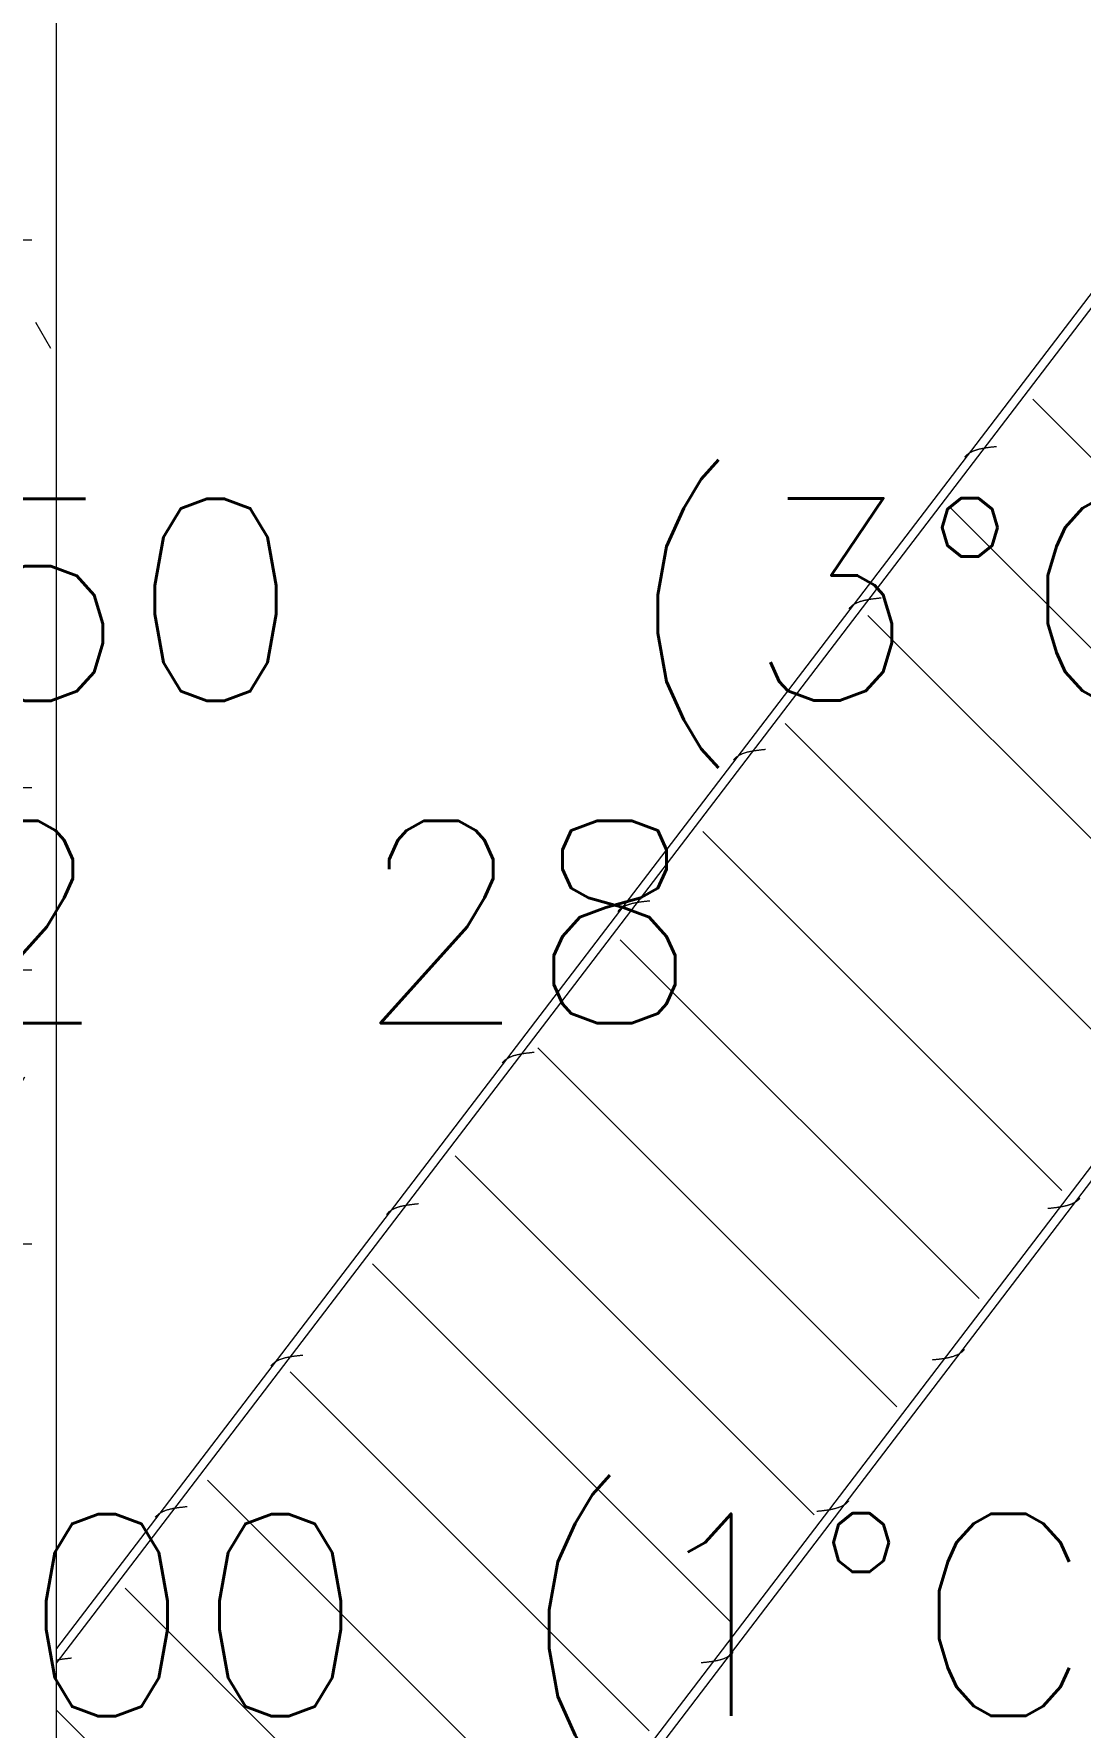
# Model space of a CAD drawing. Extents: x -10459 to 16942, y -13088 to 14608.
# Drawn here: x 4974.5 to 5032.7, y 3009.7 to 3104 of the extents above; entities that cross this region are included whole.
import ezdxf
from ezdxf.enums import TextEntityAlignment as Align

# ---------------------------------------------------------------- set-up
doc = ezdxf.new("R2010")
doc.units = 0
doc.header["$LTSCALE"] = 30
doc.header["$MEASUREMENT"] = 0
doc.linetypes.add("EJE1-1'$0$RLE-PROYECCION", pattern=[0.71438, 0.47625, -0.23813])
doc.layers.get('0').update_dxf_attribs({"linetype": 'CONTINUOUS'})
doc.layers.add("EJE1-1'$0$RLA-ACHURADO", color=30, linetype="EJE1-1'$0$RLE-PROYECCION", lineweight=15, transparency=0.7)
doc.layers.add("EJE1-1'$0$RLA-CONTORNO", color=30, linetype='CONTINUOUS', lineweight=15)
doc.layers.add("EJE1-1'$0$RLA-FE", color=7, linetype='CONTINUOUS')
doc.styles.add("EJE1-1'$0$RomanS", font='romans.shx', dxfattribs={"height": 11.25})

# ---------------------------------------------------------------- blocks, each defined once
blk = doc.blocks.new("EJE1-1'$0$FP_7-EJE 1-1_")
at = {"layer": "EJE1-1'$0$RLA-CONTORNO"}
for p, q in [((2342.85, 1103), (2140.484, 837.91)), ((2192.042, 904.697), (2192.009, 904.691)), ((2192.075, 904.703), (2192.042, 904.697)), ((2192.108, 904.709), (2192.075, 904.703)), ((2192.141, 904.715), (2192.108, 904.709)), ((2192.174, 904.72), (2192.141, 904.715)), ((2192.208, 904.725), (2192.174, 904.72)), ((2192.242, 904.73), (2192.208, 904.725)), ((2192.276, 904.735), (2192.242, 904.73)), ((2192.31, 904.74), (2192.276, 904.735)), ((2192.344, 904.744), (2192.31, 904.74)), ((2192.379, 904.749), (2192.344, 904.744)), ((2192.414, 904.753), (2192.379, 904.749)), ((2192.449, 904.757), (2192.414, 904.753)), ((2192.484, 904.762), (2192.449, 904.757)), ((2192.519, 904.766), (2192.484, 904.762)), ((2192.554, 904.77), (2192.519, 904.766)), ((2192.589, 904.774), (2192.554, 904.77)), ((2192.624, 904.777), (2192.589, 904.774)), ((2192.66, 904.781), (2192.624, 904.777)), ((2192.695, 904.785), (2192.66, 904.781)), ((2192.731, 904.789), (2192.695, 904.785)), ((2192.766, 904.793), (2192.731, 904.789)), ((2192.802, 904.796), (2192.766, 904.793)), ((2191.039, 904.229), (2191.023, 904.21)), ((2191.055, 904.247), (2191.039, 904.229)), ((2191.072, 904.265), (2191.055, 904.247)), ((2191.089, 904.283), (2191.072, 904.265)), ((2191.106, 904.301), (2191.089, 904.283)), ((2191.125, 904.318), (2191.106, 904.301)), ((2191.143, 904.334), (2191.125, 904.318)), ((2191.162, 904.35), (2191.143, 904.334)), ((2191.182, 904.366), (2191.162, 904.35)), ((2191.202, 904.382), (2191.182, 904.366)), ((2191.223, 904.397), (2191.202, 904.382)), ((2191.244, 904.412), (2191.223, 904.397)), ((2191.266, 904.426), (2191.244, 904.412)), ((2191.288, 904.44), (2191.266, 904.426)), ((2191.31, 904.454), (2191.288, 904.44)), ((2191.333, 904.467), (2191.31, 904.454)), ((2191.357, 904.48), (2191.333, 904.467)), ((2191.381, 904.492), (2191.357, 904.48)), ((2191.405, 904.505), (2191.381, 904.492)), ((2191.43, 904.517), (2191.405, 904.505)), ((2191.455, 904.528), (2191.43, 904.517)), ((2191.481, 904.539), (2191.455, 904.528)), ((2191.507, 904.55), (2191.481, 904.539)), ((2191.534, 904.561), (2191.507, 904.55)), ((2191.561, 904.571), (2191.534, 904.561)), ((2191.588, 904.581), (2191.561, 904.571)), ((2191.616, 904.591), (2191.588, 904.581)), ((2191.644, 904.6), (2191.616, 904.591)), ((2191.672, 904.609), (2191.644, 904.6)), ((2191.701, 904.618), (2191.672, 904.609)), ((2191.731, 904.626), (2191.701, 904.618)), ((2191.76, 904.635), (2191.731, 904.626)), ((2191.79, 904.643), (2191.76, 904.635)), ((2191.821, 904.65), (2191.79, 904.643)), ((2191.851, 904.658), (2191.821, 904.65)), ((2191.882, 904.665), (2191.851, 904.658)), ((2191.914, 904.672), (2191.882, 904.665)), ((2191.945, 904.679), (2191.914, 904.672)), ((2191.977, 904.685), (2191.945, 904.679)), ((2192.009, 904.691), (2191.977, 904.685)), ((2185.356, 896.214), (2185.326, 896.206)), ((2185.387, 896.222), (2185.356, 896.214)), ((2185.417, 896.229), (2185.387, 896.222)), ((2185.448, 896.236), (2185.417, 896.229)), ((2185.48, 896.243), (2185.448, 896.236)), ((2185.511, 896.25), (2185.48, 896.243)), ((2185.543, 896.257), (2185.511, 896.25)), ((2185.575, 896.263), (2185.543, 896.257)), ((2185.608, 896.269), (2185.575, 896.263)), ((2185.64, 896.275), (2185.608, 896.269)), ((2185.673, 896.281), (2185.64, 896.275)), ((2185.707, 896.286), (2185.673, 896.281)), ((2185.74, 896.291), (2185.707, 896.286)), ((2185.774, 896.297), (2185.74, 896.291)), ((2185.808, 896.302), (2185.774, 896.297)), ((2185.842, 896.306), (2185.808, 896.302)), ((2185.876, 896.311), (2185.842, 896.306)), ((2185.91, 896.316), (2185.876, 896.311)), ((2185.945, 896.32), (2185.91, 896.316)), ((2185.98, 896.325), (2185.945, 896.32)), ((2186.014, 896.329), (2185.98, 896.325)), ((2186.049, 896.333), (2186.014, 896.329)), ((2186.084, 896.337), (2186.049, 896.333)), ((2186.12, 896.341), (2186.084, 896.337)), ((2186.155, 896.345), (2186.12, 896.341)), ((2186.19, 896.349), (2186.155, 896.345)), ((2186.226, 896.353), (2186.19, 896.349)), ((2186.261, 896.357), (2186.226, 896.353)), ((2186.297, 896.36), (2186.261, 896.357)), ((2186.332, 896.364), (2186.297, 896.36)), ((2186.368, 896.368), (2186.332, 896.364)), ((2184.605, 895.8), (2184.589, 895.781)), ((2184.621, 895.819), (2184.605, 895.8)), ((2184.637, 895.837), (2184.621, 895.819)), ((2184.655, 895.855), (2184.637, 895.837)), ((2184.672, 895.872), (2184.655, 895.855)), ((2184.69, 895.889), (2184.672, 895.872)), ((2184.709, 895.906), (2184.69, 895.889)), ((2184.728, 895.922), (2184.709, 895.906)), ((2184.748, 895.938), (2184.728, 895.922)), ((2184.768, 895.953), (2184.748, 895.938)), ((2184.789, 895.968), (2184.768, 895.953)), ((2184.81, 895.983), (2184.789, 895.968)), ((2184.831, 895.997), (2184.81, 895.983)), ((2184.853, 896.011), (2184.831, 895.997)), ((2184.876, 896.025), (2184.853, 896.011)), ((2184.899, 896.038), (2184.876, 896.025)), ((2184.923, 896.051), (2184.899, 896.038)), ((2184.946, 896.064), (2184.923, 896.051)), ((2184.971, 896.076), (2184.946, 896.064)), ((2184.996, 896.088), (2184.971, 896.076)), ((2185.021, 896.1), (2184.996, 896.088)), ((2185.047, 896.111), (2185.021, 896.1)), ((2185.073, 896.122), (2185.047, 896.111)), ((2185.099, 896.132), (2185.073, 896.122)), ((2185.126, 896.143), (2185.099, 896.132)), ((2185.154, 896.153), (2185.126, 896.143)), ((2185.182, 896.162), (2185.154, 896.153)), ((2185.21, 896.172), (2185.182, 896.162)), ((2185.238, 896.181), (2185.21, 896.172)), ((2185.267, 896.189), (2185.238, 896.181)), ((2185.297, 896.198), (2185.267, 896.189)), ((2185.326, 896.206), (2185.297, 896.198)), ((2178.747, 887.734), (2178.72, 887.724)), ((2178.776, 887.743), (2178.747, 887.734)), ((2178.804, 887.752), (2178.776, 887.743)), ((2178.833, 887.761), (2178.804, 887.752)), ((2178.862, 887.769), (2178.833, 887.761)), ((2178.892, 887.778), (2178.862, 887.769)), ((2178.922, 887.786), (2178.892, 887.778)), ((2178.952, 887.793), (2178.922, 887.786)), ((2178.983, 887.801), (2178.952, 887.793)), ((2179.014, 887.808), (2178.983, 887.801)), ((2179.045, 887.815), (2179.014, 887.808)), ((2179.077, 887.822), (2179.045, 887.815)), ((2179.109, 887.828), (2179.077, 887.822)), ((2179.141, 887.834), (2179.109, 887.828)), ((2179.173, 887.84), (2179.141, 887.834)), ((2179.206, 887.846), (2179.173, 887.84)), ((2179.239, 887.852), (2179.206, 887.846)), ((2179.272, 887.858), (2179.239, 887.852)), ((2179.306, 887.863), (2179.272, 887.858)), ((2179.339, 887.868), (2179.306, 887.863)), ((2179.373, 887.873), (2179.339, 887.868)), ((2179.407, 887.878), (2179.373, 887.873)), ((2179.442, 887.883), (2179.407, 887.878)), ((2179.476, 887.887), (2179.442, 887.883)), ((2179.511, 887.892), (2179.476, 887.887)), ((2179.545, 887.896), (2179.511, 887.892)), ((2179.58, 887.9), (2179.545, 887.896)), ((2179.615, 887.905), (2179.58, 887.9)), ((2179.65, 887.909), (2179.615, 887.905)), ((2179.685, 887.913), (2179.65, 887.909)), ((2179.721, 887.917), (2179.685, 887.913)), ((2179.756, 887.92), (2179.721, 887.917)), ((2179.791, 887.924), (2179.756, 887.92)), ((2179.827, 887.928), (2179.791, 887.924)), ((2179.862, 887.932), (2179.827, 887.928)), ((2179.898, 887.936), (2179.862, 887.932)), ((2179.933, 887.939), (2179.898, 887.936)), ((2178.17, 887.372), (2178.155, 887.353)), ((2178.187, 887.39), (2178.17, 887.372)), ((2178.203, 887.408), (2178.187, 887.39)), ((2178.22, 887.426), (2178.203, 887.408)), ((2178.238, 887.444), (2178.22, 887.426)), ((2178.256, 887.461), (2178.238, 887.444)), ((2178.275, 887.477), (2178.256, 887.461)), ((2178.294, 887.493), (2178.275, 887.477)), ((2178.314, 887.509), (2178.294, 887.493)), ((2178.334, 887.525), (2178.314, 887.509)), ((2178.354, 887.54), (2178.334, 887.525)), ((2178.376, 887.555), (2178.354, 887.54)), ((2178.397, 887.569), (2178.376, 887.555)), ((2178.419, 887.583), (2178.397, 887.569)), ((2178.442, 887.597), (2178.419, 887.583)), ((2178.465, 887.61), (2178.442, 887.597)), ((2178.488, 887.623), (2178.465, 887.61)), ((2178.512, 887.635), (2178.488, 887.623)), ((2178.537, 887.648), (2178.512, 887.635)), ((2178.561, 887.66), (2178.537, 887.648)), ((2178.587, 887.671), (2178.561, 887.66)), ((2178.612, 887.682), (2178.587, 887.671)), ((2178.639, 887.693), (2178.612, 887.682)), ((2178.665, 887.704), (2178.639, 887.693)), ((2178.692, 887.714), (2178.665, 887.704)), ((2178.72, 887.724), (2178.692, 887.714)), ((2172.178, 879.254), (2172.153, 879.243)), ((2172.204, 879.265), (2172.178, 879.254)), ((2172.231, 879.275), (2172.204, 879.265)), ((2172.258, 879.286), (2172.231, 879.275)), ((2172.285, 879.296), (2172.258, 879.286)), ((2172.313, 879.305), (2172.285, 879.296)), ((2172.341, 879.315), (2172.313, 879.305)), ((2172.37, 879.324), (2172.341, 879.315)), ((2172.399, 879.332), (2172.37, 879.324)), ((2172.428, 879.341), (2172.399, 879.332)), ((2172.458, 879.349), (2172.428, 879.341)), ((2172.488, 879.357), (2172.458, 879.349)), ((2172.518, 879.365), (2172.488, 879.357)), ((2172.549, 879.372), (2172.518, 879.365)), ((2172.58, 879.379), (2172.549, 879.372)), ((2172.611, 879.386), (2172.58, 879.379)), ((2172.643, 879.393), (2172.611, 879.386)), ((2172.675, 879.4), (2172.643, 879.393)), ((2172.707, 879.406), (2172.675, 879.4)), ((2172.739, 879.412), (2172.707, 879.406)), ((2172.772, 879.418), (2172.739, 879.412)), ((2172.805, 879.424), (2172.772, 879.418)), ((2172.838, 879.429), (2172.805, 879.424)), ((2172.872, 879.434), (2172.838, 879.429)), ((2172.905, 879.44), (2172.872, 879.434)), ((2172.939, 879.445), (2172.905, 879.44)), ((2172.973, 879.449), (2172.939, 879.445)), ((2173.007, 879.454), (2172.973, 879.449)), ((2173.042, 879.459), (2173.007, 879.454)), ((2173.076, 879.463), (2173.042, 879.459)), ((2173.111, 879.468), (2173.076, 879.463)), ((2173.146, 879.472), (2173.111, 879.468)), ((2173.181, 879.476), (2173.146, 879.472)), ((2173.216, 879.48), (2173.181, 879.476)), ((2173.251, 879.484), (2173.216, 879.48)), ((2173.286, 879.488), (2173.251, 879.484)), ((2173.322, 879.492), (2173.286, 879.488)), ((2173.357, 879.496), (2173.322, 879.492)), ((2173.393, 879.5), (2173.357, 879.496)), ((2173.428, 879.503), (2173.393, 879.5)), ((2173.464, 879.507), (2173.428, 879.503)), ((2173.499, 879.511), (2173.464, 879.507)), ((2171.736, 878.943), (2171.721, 878.924)), ((2171.752, 878.962), (2171.736, 878.943)), ((2171.769, 878.98), (2171.752, 878.962)), ((2171.786, 878.998), (2171.769, 878.98)), ((2171.804, 879.015), (2171.786, 878.998)), ((2171.822, 879.032), (2171.804, 879.015)), ((2171.841, 879.049), (2171.822, 879.032)), ((2171.86, 879.065), (2171.841, 879.049)), ((2171.879, 879.081), (2171.86, 879.065)), ((2171.9, 879.096), (2171.879, 879.081)), ((2171.92, 879.111), (2171.9, 879.096)), ((2171.941, 879.126), (2171.92, 879.111)), ((2171.963, 879.14), (2171.941, 879.126)), ((2171.985, 879.154), (2171.963, 879.14)), ((2172.008, 879.168), (2171.985, 879.154)), ((2172.031, 879.181), (2172.008, 879.168)), ((2172.054, 879.194), (2172.031, 879.181)), ((2172.078, 879.207), (2172.054, 879.194)), ((2172.102, 879.219), (2172.078, 879.207)), ((2172.127, 879.231), (2172.102, 879.219)), ((2172.153, 879.243), (2172.127, 879.231)), ((2165.644, 870.778), (2165.62, 870.766)), ((2165.668, 870.791), (2165.644, 870.778)), ((2165.693, 870.803), (2165.668, 870.791)), ((2165.718, 870.814), (2165.693, 870.803)), ((2165.744, 870.825), (2165.718, 870.814)), ((2165.77, 870.836), (2165.744, 870.825)), ((2165.797, 870.847), (2165.77, 870.836)), ((2165.824, 870.857), (2165.797, 870.847)), ((2165.851, 870.867), (2165.824, 870.857)), ((2165.879, 870.877), (2165.851, 870.867)), ((2165.907, 870.886), (2165.879, 870.877)), ((2165.936, 870.895), (2165.907, 870.886)), ((2165.965, 870.904), (2165.936, 870.895)), ((2165.994, 870.912), (2165.965, 870.904)), ((2166.024, 870.921), (2165.994, 870.912)), ((2166.054, 870.929), (2166.024, 870.921)), ((2166.084, 870.936), (2166.054, 870.929)), ((2166.115, 870.944), (2166.084, 870.936)), ((2166.146, 870.951), (2166.115, 870.944)), ((2166.177, 870.958), (2166.146, 870.951)), ((2166.209, 870.965), (2166.177, 870.958)), ((2166.24, 870.971), (2166.209, 870.965)), ((2166.273, 870.977), (2166.24, 870.971)), ((2166.305, 870.983), (2166.273, 870.977)), ((2166.338, 870.989), (2166.305, 870.983)), ((2166.371, 870.995), (2166.338, 870.989)), ((2166.404, 871.001), (2166.371, 870.995)), ((2166.437, 871.006), (2166.404, 871.001)), ((2166.471, 871.011), (2166.437, 871.006)), ((2166.505, 871.016), (2166.471, 871.011)), ((2166.539, 871.021), (2166.505, 871.016)), ((2166.573, 871.026), (2166.539, 871.021)), ((2166.608, 871.03), (2166.573, 871.026)), ((2166.642, 871.035), (2166.608, 871.03)), ((2166.677, 871.039), (2166.642, 871.035)), ((2166.712, 871.043), (2166.677, 871.039)), ((2166.747, 871.048), (2166.712, 871.043)), ((2166.782, 871.052), (2166.747, 871.048)), ((2166.817, 871.056), (2166.782, 871.052)), ((2166.852, 871.06), (2166.817, 871.056)), ((2166.888, 871.063), (2166.852, 871.06)), ((2166.923, 871.067), (2166.888, 871.063)), ((2166.958, 871.071), (2166.923, 871.067)), ((2166.994, 871.075), (2166.958, 871.071)), ((2167.029, 871.079), (2166.994, 871.075)), ((2167.065, 871.082), (2167.029, 871.079)), ((2165.302, 870.515), (2165.286, 870.496)), ((2165.318, 870.533), (2165.302, 870.515)), ((2165.335, 870.551), (2165.318, 870.533)), ((2165.352, 870.569), (2165.335, 870.551)), ((2165.37, 870.587), (2165.352, 870.569)), ((2165.388, 870.604), (2165.37, 870.587)), ((2165.406, 870.62), (2165.388, 870.604)), ((2165.426, 870.636), (2165.406, 870.62)), ((2165.445, 870.652), (2165.426, 870.636)), ((2165.465, 870.668), (2165.445, 870.652)), ((2165.486, 870.683), (2165.465, 870.668)), ((2165.507, 870.698), (2165.486, 870.683)), ((2165.529, 870.712), (2165.507, 870.698)), ((2165.551, 870.726), (2165.529, 870.712)), ((2165.573, 870.74), (2165.551, 870.726)), ((2165.596, 870.753), (2165.573, 870.74)), ((2165.62, 870.766), (2165.596, 870.753)), ((2159.117, 862.297), (2159.095, 862.283)), ((2159.139, 862.311), (2159.117, 862.297)), ((2159.162, 862.324), (2159.139, 862.311)), ((2159.186, 862.337), (2159.162, 862.324)), ((2159.21, 862.35), (2159.186, 862.337)), ((2159.234, 862.362), (2159.21, 862.35)), ((2159.259, 862.374), (2159.234, 862.362)), ((2159.284, 862.386), (2159.259, 862.374)), ((2159.31, 862.397), (2159.284, 862.386)), ((2159.336, 862.408), (2159.31, 862.397)), ((2159.363, 862.418), (2159.336, 862.408)), ((2159.39, 862.429), (2159.363, 862.418)), ((2159.417, 862.439), (2159.39, 862.429)), ((2159.445, 862.448), (2159.417, 862.439)), ((2159.473, 862.458), (2159.445, 862.448)), ((2159.501, 862.467), (2159.473, 862.458)), ((2159.53, 862.475), (2159.501, 862.467)), ((2159.56, 862.484), (2159.53, 862.475)), ((2159.589, 862.492), (2159.56, 862.484)), ((2159.619, 862.5), (2159.589, 862.492)), ((2159.65, 862.508), (2159.619, 862.5)), ((2159.68, 862.515), (2159.65, 862.508)), ((2159.711, 862.522), (2159.68, 862.515)), ((2159.743, 862.529), (2159.711, 862.522)), ((2159.774, 862.536), (2159.743, 862.529)), ((2159.806, 862.543), (2159.774, 862.536)), ((2159.838, 862.549), (2159.806, 862.543)), ((2159.871, 862.555), (2159.838, 862.549)), ((2159.904, 862.561), (2159.871, 862.555)), ((2159.937, 862.567), (2159.904, 862.561)), ((2159.97, 862.572), (2159.937, 862.567)), ((2160.003, 862.577), (2159.97, 862.572)), ((2160.037, 862.583), (2160.003, 862.577)), ((2160.071, 862.588), (2160.037, 862.583)), ((2160.105, 862.592), (2160.071, 862.588)), ((2160.139, 862.597), (2160.105, 862.592)), ((2160.173, 862.602), (2160.139, 862.597)), ((2160.208, 862.606), (2160.173, 862.602)), ((2160.243, 862.611), (2160.208, 862.606)), ((2160.278, 862.615), (2160.243, 862.611)), ((2160.312, 862.619), (2160.278, 862.615)), ((2160.348, 862.623), (2160.312, 862.619)), ((2160.383, 862.627), (2160.348, 862.623)), ((2160.418, 862.631), (2160.383, 862.627)), ((2160.453, 862.635), (2160.418, 862.631)), ((2160.489, 862.639), (2160.453, 862.635)), ((2160.524, 862.643), (2160.489, 862.639)), ((2160.56, 862.646), (2160.524, 862.643)), ((2160.595, 862.65), (2160.56, 862.646)), ((2160.631, 862.654), (2160.595, 862.65)), ((2158.868, 862.086), (2158.852, 862.067)), ((2158.884, 862.105), (2158.868, 862.086)), ((2158.901, 862.123), (2158.884, 862.105)), ((2158.918, 862.141), (2158.901, 862.123)), ((2158.935, 862.158), (2158.918, 862.141)), ((2158.954, 862.175), (2158.935, 862.158)), ((2158.972, 862.192), (2158.954, 862.175)), ((2158.991, 862.208), (2158.972, 862.192)), ((2159.011, 862.224), (2158.991, 862.208)), ((2159.031, 862.239), (2159.011, 862.224)), ((2159.052, 862.254), (2159.031, 862.239)), ((2159.073, 862.269), (2159.052, 862.254)), ((2159.095, 862.283), (2159.073, 862.269)), ((2152.597, 853.811), (2152.577, 853.795)), ((2152.618, 853.826), (2152.597, 853.811)), ((2152.639, 853.841), (2152.618, 853.826)), ((2152.66, 853.855), (2152.639, 853.841)), ((2152.682, 853.869), (2152.66, 853.855)), ((2152.705, 853.883), (2152.682, 853.869)), ((2152.728, 853.896), (2152.705, 853.883)), ((2152.751, 853.909), (2152.728, 853.896)), ((2152.775, 853.921), (2152.751, 853.909)), ((2152.8, 853.934), (2152.775, 853.921)), ((2152.825, 853.946), (2152.8, 853.934)), ((2152.85, 853.957), (2152.825, 853.946)), ((2152.876, 853.968), (2152.85, 853.957)), ((2152.902, 853.979), (2152.876, 853.968)), ((2152.928, 853.99), (2152.902, 853.979)), ((2152.955, 854), (2152.928, 853.99)), ((2152.983, 854.01), (2152.955, 854)), ((2153.01, 854.02), (2152.983, 854.01)), ((2153.039, 854.029), (2153.01, 854.02)), ((2153.067, 854.038), (2153.039, 854.029)), ((2153.096, 854.047), (2153.067, 854.038)), ((2153.125, 854.055), (2153.096, 854.047)), ((2153.155, 854.064), (2153.125, 854.055)), ((2153.185, 854.072), (2153.155, 854.064)), ((2153.215, 854.079), (2153.185, 854.072)), ((2153.246, 854.087), (2153.215, 854.079)), ((2153.277, 854.094), (2153.246, 854.087)), ((2153.308, 854.101), (2153.277, 854.094)), ((2153.34, 854.108), (2153.308, 854.101)), ((2153.372, 854.114), (2153.34, 854.108)), ((2153.404, 854.12), (2153.372, 854.114)), ((2153.437, 854.126), (2153.404, 854.12)), ((2153.469, 854.132), (2153.437, 854.126)), ((2153.502, 854.138), (2153.469, 854.132)), ((2153.536, 854.144), (2153.502, 854.138)), ((2153.569, 854.149), (2153.536, 854.144)), ((2153.603, 854.154), (2153.569, 854.149)), ((2153.636, 854.159), (2153.603, 854.154)), ((2153.671, 854.164), (2153.636, 854.159)), ((2153.705, 854.169), (2153.671, 854.164)), ((2153.739, 854.173), (2153.705, 854.169)), ((2153.774, 854.178), (2153.739, 854.173)), ((2153.808, 854.182), (2153.774, 854.178)), ((2153.843, 854.186), (2153.808, 854.182)), ((2153.878, 854.191), (2153.843, 854.186)), ((2153.913, 854.195), (2153.878, 854.191)), ((2153.949, 854.199), (2153.913, 854.195)), ((2153.984, 854.203), (2153.949, 854.199)), ((2154.019, 854.206), (2153.984, 854.203)), ((2154.055, 854.21), (2154.019, 854.206)), ((2154.09, 854.214), (2154.055, 854.21)), ((2154.125, 854.218), (2154.09, 854.214)), ((2154.161, 854.222), (2154.125, 854.218)), ((2154.197, 854.225), (2154.161, 854.222)), ((2152.434, 853.658), (2152.418, 853.639)), ((2152.45, 853.676), (2152.434, 853.658)), ((2152.466, 853.694), (2152.45, 853.676)), ((2152.484, 853.712), (2152.466, 853.694)), ((2152.501, 853.73), (2152.484, 853.712)), ((2152.519, 853.747), (2152.501, 853.73)), ((2152.538, 853.763), (2152.519, 853.747)), ((2152.557, 853.779), (2152.538, 853.763)), ((2152.577, 853.795), (2152.557, 853.779)), ((2146.104, 845.335), (2146.085, 845.318)), ((2146.123, 845.351), (2146.104, 845.335)), ((2146.143, 845.367), (2146.123, 845.351)), ((2146.163, 845.382), (2146.143, 845.367)), ((2146.183, 845.397), (2146.163, 845.382)), ((2146.204, 845.412), (2146.183, 845.397)), ((2146.226, 845.426), (2146.204, 845.412)), ((2146.248, 845.44), (2146.226, 845.426)), ((2146.271, 845.454), (2146.248, 845.44)), ((2146.294, 845.467), (2146.271, 845.454)), ((2146.317, 845.48), (2146.294, 845.467)), ((2146.341, 845.493), (2146.317, 845.48)), ((2146.366, 845.505), (2146.341, 845.493)), ((2146.39, 845.517), (2146.366, 845.505)), ((2146.416, 845.529), (2146.39, 845.517)), ((2146.441, 845.54), (2146.416, 845.529)), ((2146.468, 845.551), (2146.441, 845.54)), ((2146.494, 845.561), (2146.468, 845.551)), ((2146.521, 845.572), (2146.494, 845.561)), ((2146.548, 845.582), (2146.521, 845.572)), ((2146.576, 845.591), (2146.548, 845.582)), ((2146.604, 845.601), (2146.576, 845.591)), ((2146.633, 845.61), (2146.604, 845.601)), ((2146.662, 845.618), (2146.633, 845.61)), ((2146.691, 845.627), (2146.662, 845.618)), ((2146.721, 845.635), (2146.691, 845.627)), ((2146.751, 845.643), (2146.721, 845.635)), ((2146.781, 845.651), (2146.751, 845.643)), ((2146.812, 845.658), (2146.781, 845.651)), ((2146.843, 845.665), (2146.812, 845.658)), ((2146.874, 845.672), (2146.843, 845.665)), ((2146.906, 845.679), (2146.874, 845.672)), ((2146.938, 845.686), (2146.906, 845.679)), ((2146.97, 845.692), (2146.938, 845.686)), ((2147.002, 845.698), (2146.97, 845.692)), ((2147.035, 845.704), (2147.002, 845.698)), ((2147.068, 845.71), (2147.035, 845.704)), ((2147.101, 845.715), (2147.068, 845.71)), ((2147.135, 845.72), (2147.101, 845.715)), ((2147.168, 845.726), (2147.135, 845.72)), ((2147.202, 845.731), (2147.168, 845.726)), ((2147.236, 845.735), (2147.202, 845.731)), ((2147.271, 845.74), (2147.236, 845.735)), ((2147.305, 845.745), (2147.271, 845.74)), ((2147.34, 845.749), (2147.305, 845.745)), ((2147.374, 845.754), (2147.34, 845.749)), ((2147.409, 845.758), (2147.374, 845.754)), ((2147.444, 845.762), (2147.409, 845.758)), ((2147.479, 845.766), (2147.444, 845.762)), ((2147.514, 845.77), (2147.479, 845.766)), ((2147.55, 845.774), (2147.514, 845.77)), ((2147.585, 845.778), (2147.55, 845.774)), ((2147.62, 845.782), (2147.585, 845.778)), ((2147.656, 845.786), (2147.62, 845.782)), ((2147.691, 845.789), (2147.656, 845.786)), ((2147.727, 845.793), (2147.691, 845.789)), ((2147.762, 845.797), (2147.727, 845.793)), ((2145.999, 845.229), (2145.984, 845.21)), ((2146.015, 845.248), (2145.999, 845.229)), ((2146.032, 845.266), (2146.015, 845.248)), ((2146.049, 845.284), (2146.032, 845.266)), ((2146.067, 845.301), (2146.049, 845.284)), ((2146.085, 845.318), (2146.067, 845.301)), ((2140.518, 837.26), (2140.486, 837.254)), ((2140.55, 837.266), (2140.518, 837.26)), ((2140.582, 837.272), (2140.55, 837.266)), ((2140.614, 837.278), (2140.582, 837.272)), ((2140.646, 837.283), (2140.614, 837.278)), ((2140.679, 837.288), (2140.646, 837.283)), ((2140.712, 837.294), (2140.679, 837.288)), ((2140.745, 837.299), (2140.712, 837.294)), ((2140.778, 837.304), (2140.745, 837.299)), ((2140.812, 837.308), (2140.778, 837.304)), ((2140.845, 837.313), (2140.812, 837.308)), ((2140.879, 837.317), (2140.845, 837.313)), ((2140.913, 837.322), (2140.879, 837.317)), ((2140.947, 837.326), (2140.913, 837.322)), ((2140.981, 837.33), (2140.947, 837.326)), ((2141.016, 837.334), (2140.981, 837.33)), ((2141.05, 837.338), (2141.016, 837.334)), ((2141.085, 837.342), (2141.05, 837.338)), ((2141.119, 837.346), (2141.085, 837.342)), ((2141.154, 837.35), (2141.119, 837.346)), ((2141.189, 837.354), (2141.154, 837.35)), ((2141.224, 837.357), (2141.189, 837.354)), ((2141.258, 837.361), (2141.224, 837.357)), ((2141.293, 837.365), (2141.258, 837.361)), ((2141.328, 837.368), (2141.293, 837.365))]:
    blk.add_line(p, q, dxfattribs=at)
blk = doc.blocks.new("EJE1-1'$0$FP_8-EJE 1-1_")
at = {"layer": "EJE1-1'$0$RLA-CONTORNO"}
for p, q in [((2140.484, 788.47), (2345.481, 1057.005)), ((2195.692, 862.395), (2195.657, 862.392)), ((2195.728, 862.399), (2195.692, 862.395)), ((2195.763, 862.403), (2195.728, 862.399)), ((2195.799, 862.407), (2195.763, 862.403)), ((2195.834, 862.41), (2195.799, 862.407)), ((2195.869, 862.414), (2195.834, 862.41)), ((2195.905, 862.418), (2195.869, 862.414)), ((2195.94, 862.422), (2195.905, 862.418)), ((2195.975, 862.426), (2195.94, 862.422)), ((2196.01, 862.431), (2195.975, 862.426)), ((2196.045, 862.435), (2196.01, 862.431)), ((2196.08, 862.439), (2196.045, 862.435)), ((2196.114, 862.444), (2196.08, 862.439)), ((2196.148, 862.448), (2196.114, 862.444)), ((2196.183, 862.453), (2196.148, 862.448)), ((2196.217, 862.458), (2196.183, 862.453)), ((2196.251, 862.463), (2196.217, 862.458)), ((2196.284, 862.468), (2196.251, 862.463)), ((2196.318, 862.473), (2196.284, 862.468)), ((2196.351, 862.479), (2196.318, 862.473)), ((2196.384, 862.485), (2196.351, 862.479)), ((2196.417, 862.49), (2196.384, 862.485)), ((2196.449, 862.496), (2196.417, 862.49)), ((2196.481, 862.503), (2196.449, 862.496)), ((2196.513, 862.509), (2196.481, 862.503)), ((2196.545, 862.516), (2196.513, 862.509)), ((2196.576, 862.523), (2196.545, 862.516)), ((2196.607, 862.53), (2196.576, 862.523)), ((2196.638, 862.538), (2196.607, 862.53)), ((2196.668, 862.545), (2196.638, 862.538)), ((2196.698, 862.553), (2196.668, 862.545)), ((2196.728, 862.561), (2196.698, 862.553)), ((2196.757, 862.57), (2196.728, 862.561)), ((2196.786, 862.579), (2196.757, 862.57)), ((2196.815, 862.588), (2196.786, 862.579)), ((2196.843, 862.597), (2196.815, 862.588)), ((2196.871, 862.607), (2196.843, 862.597)), ((2196.898, 862.617), (2196.871, 862.607)), ((2196.925, 862.627), (2196.898, 862.617)), ((2196.951, 862.638), (2196.925, 862.627)), ((2196.978, 862.648), (2196.951, 862.638)), ((2197.003, 862.66), (2196.978, 862.648)), ((2197.029, 862.671), (2197.003, 862.66)), ((2197.053, 862.683), (2197.029, 862.671)), ((2197.078, 862.695), (2197.053, 862.683)), ((2197.102, 862.708), (2197.078, 862.695)), ((2197.125, 862.721), (2197.102, 862.708)), ((2197.148, 862.734), (2197.125, 862.721)), ((2197.171, 862.748), (2197.148, 862.734)), ((2197.193, 862.762), (2197.171, 862.748)), ((2197.214, 862.776), (2197.193, 862.762)), ((2197.236, 862.791), (2197.214, 862.776)), ((2197.256, 862.806), (2197.236, 862.791)), ((2197.276, 862.822), (2197.256, 862.806)), ((2197.296, 862.837), (2197.276, 862.822)), ((2197.315, 862.854), (2197.296, 862.837)), ((2197.334, 862.87), (2197.315, 862.854)), ((2197.352, 862.887), (2197.334, 862.87)), ((2197.37, 862.905), (2197.352, 862.887)), ((2197.387, 862.922), (2197.37, 862.905)), ((2197.404, 862.941), (2197.387, 862.922)), ((2197.42, 862.959), (2197.404, 862.941)), ((2197.435, 862.978), (2197.42, 862.959)), ((2189.258, 853.967), (2189.223, 853.963)), ((2189.294, 853.971), (2189.258, 853.967)), ((2189.329, 853.975), (2189.294, 853.971)), ((2189.365, 853.979), (2189.329, 853.975)), ((2189.4, 853.982), (2189.365, 853.979)), ((2189.436, 853.986), (2189.4, 853.982)), ((2189.471, 853.99), (2189.436, 853.986)), ((2189.506, 853.994), (2189.471, 853.99)), ((2189.541, 853.998), (2189.506, 853.994)), ((2189.576, 854.002), (2189.541, 853.998)), ((2189.611, 854.007), (2189.576, 854.002)), ((2189.646, 854.011), (2189.611, 854.007)), ((2189.68, 854.016), (2189.646, 854.011)), ((2189.715, 854.02), (2189.68, 854.016)), ((2189.749, 854.025), (2189.715, 854.02)), ((2189.783, 854.03), (2189.749, 854.025)), ((2189.817, 854.035), (2189.783, 854.03)), ((2189.85, 854.04), (2189.817, 854.035)), ((2189.884, 854.045), (2189.85, 854.04)), ((2189.917, 854.051), (2189.884, 854.045)), ((2189.95, 854.056), (2189.917, 854.051)), ((2189.983, 854.062), (2189.95, 854.056)), ((2190.015, 854.068), (2189.983, 854.062)), ((2190.047, 854.075), (2190.015, 854.068)), ((2190.079, 854.081), (2190.047, 854.075)), ((2190.111, 854.088), (2190.079, 854.081)), ((2190.142, 854.095), (2190.111, 854.088)), ((2190.173, 854.102), (2190.142, 854.095)), ((2190.204, 854.109), (2190.173, 854.102)), ((2190.234, 854.117), (2190.204, 854.109)), ((2190.264, 854.125), (2190.234, 854.117)), ((2190.294, 854.133), (2190.264, 854.125)), ((2190.323, 854.142), (2190.294, 854.133)), ((2190.352, 854.151), (2190.323, 854.142)), ((2190.381, 854.16), (2190.352, 854.151)), ((2190.409, 854.169), (2190.381, 854.16)), ((2190.437, 854.179), (2190.409, 854.169)), ((2190.464, 854.189), (2190.437, 854.179)), ((2190.491, 854.199), (2190.464, 854.189)), ((2190.518, 854.209), (2190.491, 854.199)), ((2190.544, 854.22), (2190.518, 854.209)), ((2190.569, 854.232), (2190.544, 854.22)), ((2190.595, 854.243), (2190.569, 854.232)), ((2190.62, 854.255), (2190.595, 854.243)), ((2190.644, 854.267), (2190.62, 854.255)), ((2190.668, 854.28), (2190.644, 854.267)), ((2190.691, 854.293), (2190.668, 854.28)), ((2190.714, 854.306), (2190.691, 854.293)), ((2190.737, 854.32), (2190.714, 854.306)), ((2190.759, 854.334), (2190.737, 854.32)), ((2190.781, 854.348), (2190.759, 854.334)), ((2190.802, 854.363), (2190.781, 854.348)), ((2190.822, 854.378), (2190.802, 854.363)), ((2190.842, 854.393), (2190.822, 854.378)), ((2190.862, 854.409), (2190.842, 854.393)), ((2190.881, 854.426), (2190.862, 854.409)), ((2190.9, 854.442), (2190.881, 854.426)), ((2190.918, 854.459), (2190.9, 854.442)), ((2190.936, 854.476), (2190.918, 854.459)), ((2190.953, 854.494), (2190.936, 854.476)), ((2190.97, 854.512), (2190.953, 854.494)), ((2190.986, 854.531), (2190.97, 854.512)), ((2191.001, 854.55), (2190.986, 854.531)), ((2182.824, 845.539), (2182.789, 845.535)), ((2182.86, 845.543), (2182.824, 845.539)), ((2182.895, 845.547), (2182.86, 845.543)), ((2182.931, 845.55), (2182.895, 845.547)), ((2182.966, 845.554), (2182.931, 845.55)), ((2183.002, 845.558), (2182.966, 845.554)), ((2183.037, 845.562), (2183.002, 845.558)), ((2183.072, 845.566), (2183.037, 845.562)), ((2183.107, 845.57), (2183.072, 845.566)), ((2183.142, 845.574), (2183.107, 845.57)), ((2183.177, 845.579), (2183.142, 845.574)), ((2183.212, 845.583), (2183.177, 845.579)), ((2183.246, 845.587), (2183.212, 845.583)), ((2183.281, 845.592), (2183.246, 845.587)), ((2183.315, 845.597), (2183.281, 845.592)), ((2183.349, 845.602), (2183.315, 845.597)), ((2183.383, 845.607), (2183.349, 845.602)), ((2183.416, 845.612), (2183.383, 845.607)), ((2183.45, 845.617), (2183.416, 845.612)), ((2183.483, 845.623), (2183.45, 845.617)), ((2183.516, 845.628), (2183.483, 845.623)), ((2183.549, 845.634), (2183.516, 845.628)), ((2183.581, 845.64), (2183.549, 845.634)), ((2183.613, 845.647), (2183.581, 845.64)), ((2183.645, 845.653), (2183.613, 845.647)), ((2183.677, 845.66), (2183.645, 845.653)), ((2183.708, 845.667), (2183.677, 845.66)), ((2183.739, 845.674), (2183.708, 845.667)), ((2183.77, 845.681), (2183.739, 845.674)), ((2183.8, 845.689), (2183.77, 845.681)), ((2183.83, 845.697), (2183.8, 845.689)), ((2183.86, 845.705), (2183.83, 845.697)), ((2183.889, 845.714), (2183.86, 845.705)), ((2183.918, 845.722), (2183.889, 845.714)), ((2183.947, 845.732), (2183.918, 845.722)), ((2183.975, 845.741), (2183.947, 845.732)), ((2184.003, 845.751), (2183.975, 845.741)), ((2184.03, 845.76), (2184.003, 845.751)), ((2184.057, 845.771), (2184.03, 845.76)), ((2184.084, 845.781), (2184.057, 845.771)), ((2184.11, 845.792), (2184.084, 845.781)), ((2184.135, 845.803), (2184.11, 845.792)), ((2184.161, 845.815), (2184.135, 845.803)), ((2184.186, 845.827), (2184.161, 845.815)), ((2184.21, 845.839), (2184.186, 845.827)), ((2184.234, 845.852), (2184.21, 845.839)), ((2184.257, 845.865), (2184.234, 845.852)), ((2184.28, 845.878), (2184.257, 845.865)), ((2184.303, 845.892), (2184.28, 845.878)), ((2184.325, 845.906), (2184.303, 845.892)), ((2184.347, 845.92), (2184.325, 845.906)), ((2184.368, 845.935), (2184.347, 845.92)), ((2184.388, 845.95), (2184.368, 845.935)), ((2184.409, 845.965), (2184.388, 845.95)), ((2184.428, 845.981), (2184.409, 845.965)), ((2184.447, 845.997), (2184.428, 845.981)), ((2184.466, 846.014), (2184.447, 845.997)), ((2184.484, 846.031), (2184.466, 846.014)), ((2184.502, 846.048), (2184.484, 846.031)), ((2184.519, 846.066), (2184.502, 846.048)), ((2184.536, 846.084), (2184.519, 846.066)), ((2184.552, 846.103), (2184.536, 846.084)), ((2184.567, 846.122), (2184.552, 846.103)), ((2176.391, 837.111), (2176.355, 837.107)), ((2176.426, 837.115), (2176.391, 837.111)), ((2176.462, 837.119), (2176.426, 837.115)), ((2176.497, 837.122), (2176.462, 837.119)), ((2176.532, 837.126), (2176.497, 837.122)), ((2176.568, 837.13), (2176.532, 837.126)), ((2176.603, 837.134), (2176.568, 837.13)), ((2176.638, 837.138), (2176.603, 837.134)), ((2176.673, 837.142), (2176.638, 837.138)), ((2176.708, 837.146), (2176.673, 837.142)), ((2176.743, 837.15), (2176.708, 837.146)), ((2176.778, 837.155), (2176.743, 837.15)), ((2176.812, 837.159), (2176.778, 837.155)), ((2176.847, 837.164), (2176.812, 837.159)), ((2176.881, 837.169), (2176.847, 837.164)), ((2176.915, 837.173), (2176.881, 837.169)), ((2176.949, 837.178), (2176.915, 837.173)), ((2176.983, 837.184), (2176.949, 837.178)), ((2177.016, 837.189), (2176.983, 837.184)), ((2177.049, 837.195), (2177.016, 837.189)), ((2177.082, 837.2), (2177.049, 837.195)), ((2177.115, 837.206), (2177.082, 837.2)), ((2177.147, 837.212), (2177.115, 837.206)), ((2177.18, 837.218), (2177.147, 837.212)), ((2177.211, 837.225), (2177.18, 837.218)), ((2177.243, 837.232), (2177.211, 837.225)), ((2177.274, 837.239), (2177.243, 837.232)), ((2177.305, 837.246), (2177.274, 837.239)), ((2177.336, 837.253), (2177.305, 837.246)), ((2177.366, 837.261), (2177.336, 837.253)), ((2177.396, 837.269), (2177.366, 837.261)), ((2177.426, 837.277), (2177.396, 837.269)), ((2177.455, 837.286), (2177.426, 837.277)), ((2177.484, 837.294), (2177.455, 837.286)), ((2177.513, 837.303), (2177.484, 837.294)), ((2177.541, 837.313), (2177.513, 837.303)), ((2177.569, 837.322), (2177.541, 837.313)), ((2177.596, 837.332), (2177.569, 837.322)), ((2177.623, 837.343), (2177.596, 837.332)), ((2177.65, 837.353), (2177.623, 837.343)), ((2177.676, 837.364), (2177.65, 837.353)), ((2177.702, 837.375), (2177.676, 837.364)), ((2177.727, 837.387), (2177.702, 837.375)), ((2177.752, 837.399), (2177.727, 837.387)), ((2177.776, 837.411), (2177.752, 837.399)), ((2177.8, 837.424), (2177.776, 837.411)), ((2177.824, 837.437), (2177.8, 837.424)), ((2177.847, 837.45), (2177.824, 837.437)), ((2177.869, 837.464), (2177.847, 837.45)), ((2177.891, 837.478), (2177.869, 837.464)), ((2177.913, 837.492), (2177.891, 837.478)), ((2177.934, 837.507), (2177.913, 837.492)), ((2177.954, 837.522), (2177.934, 837.507)), ((2177.975, 837.537), (2177.954, 837.522)), ((2177.994, 837.553), (2177.975, 837.537)), ((2178.013, 837.569), (2177.994, 837.553)), ((2178.032, 837.586), (2178.013, 837.569)), ((2178.05, 837.603), (2178.032, 837.586)), ((2178.068, 837.62), (2178.05, 837.603)), ((2178.085, 837.638), (2178.068, 837.62)), ((2178.102, 837.656), (2178.085, 837.638)), ((2178.118, 837.675), (2178.102, 837.656)), ((2178.134, 837.694), (2178.118, 837.675))]:
    blk.add_line(p, q, dxfattribs=at)
blk = doc.blocks.new("EJE1-1'$0$RLA-VIGAS-CAJONES - V_M_ 300x300x5-397230-EJE 1-1_")
at = {"layer": "EJE1-1'$0$RLA-CONTORNO"}
for p, q in [((2140.484, 837.086), (2343.479, 1103)), ((2140.484, 789.294), (2345.481, 1057.829))]:
    blk.add_line(p, q, dxfattribs=at)
blk = doc.blocks.new('*U169')
at = {"layer": "EJE1-1'$0$RLA-FE", "color": 3, "style": "EJE1-1'$0$RomanS", "flags": 8}
for tag, p in [('F=', (361.1, 58.142)), ('NUM', (375.509, 58.142))]:
    blk.add_attdef(tag, text='', height=11.25, dxfattribs=at).set_placement(p, align=Align.RIGHT)
at = {"layer": "EJE1-1'$0$RLA-FE", "color": 3, "style": "EJE1-1'$0$RomanS"}
for tag, p, flags in [('PHI', (379.405, 58.356), 12), ('DIAM', (389.26, 58.142), 12), ('MINUS', (411.279, 58.142), 13), ('MARK', (424.671, 58.142), 13), ('TEXTO_FE1', (427.972, 58.142), 8), ('TEXTO_FE2', (495.494, 58.16), 8), ('TIPO', (473.802, -57.917), 13), ('NVECES', (459.927, -76.855), 13), ('NUMFE', (463.862, -96.617), 13), ('CAPA', (472.058, -115.737), 13), ('DESPLAZA', (277.176, -134.17), 13), ('ESPACIO', (283.222, -152.533), 13), ('CANT', (297.058, -171.333), 13)]:
    blk.add_attdef(tag, p, '', height=11.25, dxfattribs=dict(at, flags=flags))
blk = doc.blocks.new('*U176')
at = {"layer": "EJE1-1'$0$RLA-FE", "color": 3, "style": "EJE1-1'$0$RomanS", "flags": 8}
for tag, p in [('F=', (308.44, 110.72)), ('NUM', (322.849, 110.72))]:
    blk.add_attdef(tag, text='', height=11.25, dxfattribs=at).set_placement(p, align=Align.RIGHT)
at = {"layer": "EJE1-1'$0$RLA-FE", "color": 3, "style": "EJE1-1'$0$RomanS"}
for tag, p, flags in [('PHI', (326.745, 110.934), 14), ('DIAM', (336.6, 110.72), 12), ('MINUS', (358.619, 110.72), 13), ('MARK', (372.011, 110.72), 13), ('TEXTO_FE1', (375.312, 110.72), 8), ('TEXTO_FE2', (442.834, 110.738), 8), ('TIPO', (398.802, -75.779), 13), ('NVECES', (384.927, -94.717), 13), ('NUMFE', (388.862, -114.479), 13), ('CAPA', (397.058, -133.599), 13), ('DESPLAZA', (278.343, -151.59), 13), ('ESPACIO', (284.389, -169.953), 13), ('CANT', (298.226, -188.753), 13)]:
    blk.add_attdef(tag, p, '', height=11.25, dxfattribs=dict(at, flags=flags))
blk = doc.blocks.new('*U178')
at = {"layer": "EJE1-1'$0$RLA-FE", "color": 3, "style": "EJE1-1'$0$RomanS"}
for tag, p, flags in [('PHI', (99.622, 135.86), 14), ('DIAM', (109.478, 135.646), 12), ('MINUS', (131.496, 135.646), 13), ('MARK', (144.888, 135.646), 13), ('TEXTO_FE1', (148.189, 135.646), 8), ('TEXTO_FE2', (215.711, 135.664), 8), ('TIPO', (173.802, -75.779), 13), ('NVECES', (159.927, -94.717), 13), ('NUMFE', (163.862, -114.479), 13), ('CAPA', (172.058, -133.599), 13), ('DESPLAZA', (278.343, -151.59), 13), ('ESPACIO', (284.389, -169.953), 13), ('CANT', (298.226, -188.753), 13)]:
    blk.add_attdef(tag, p, '', height=11.25, dxfattribs=dict(at, flags=flags))
at = {"layer": "EJE1-1'$0$RLA-FE", "color": 3, "style": "EJE1-1'$0$RomanS", "flags": 8}
for tag, p in [('F=', (81.317, 135.646)), ('NUM', (95.726, 135.646))]:
    blk.add_attdef(tag, text='', height=11.25, dxfattribs=at).set_placement(p, align=Align.RIGHT)
blk = doc.blocks.new("EJE1-1'")
at = {"layer": "EJE1-1'$0$RLA-ACHURADO"}
h = blk.add_hatch(dxfattribs=at)
h.set_pattern_fill('SAND - DENSE', color=256, style=0, pattern_type=2)
h.set_pattern_definition([(0, (-234.281, -2576.79), (20.32, 5.08), [1.676, -13.564, 1.676, -13.564, -81.28]), (0, (-234.281, -2576.79), (20.32, 5.08), [-30.48, 1.676, -28.804, 1.676, -13.564, -35.56]), (0, (-234.281, -2576.79), (20.32, 5.08), [-76.2, 1.676, -8.484, 1.676, -23.724]), (120, (-226.661, -2574.25), (-14.559409, 15.057636), [1.676, -13.564, 1.676, -13.564, -81.28]), (120, (-226.661, -2574.25), (-14.559409, 15.057636), [-30.48, 1.676, -28.804, 1.676, -13.564, -35.56]), (120, (-226.661, -2574.25), (-14.559409, 15.057636), [-76.2, 1.676, -8.484, 1.676, -23.724]), (240, (-224.121, -2564.09), (-5.760591, -20.137636), [1.676, -13.564, 1.676, -13.564, -81.28]), (240, (-224.121, -2564.09), (-5.760591, -20.137636), [-30.48, 1.676, -28.804, 1.676, -13.564, -35.56]), (240, (-224.121, -2564.09), (-5.760591, -20.137636), [-76.2, 1.676, -8.484, 1.676, -23.724])])
h.paths.add_polyline_path([(2119.733, 787), (2140.481, 787), (2140.481, 1171), (2135.481, 1171), (2135.481, 1103), (2075.481, 1103), (2075.481, 1168), (2070.481, 1168), (2070.481, 787)], flags=0)
h = blk.add_hatch(dxfattribs=at)
h.set_pattern_fill('RLE-ELEMENTOS METALICOS', color=256, style=0, pattern_type=2)
h.set_pattern_definition([(135, (-234.281, -2576.79), (-5.303301, -5.303301), [])])
h.paths.add_polyline_path([(2140.484, 790.118), (2345.481, 1058.653), (2345.481, 1103), (2344.108, 1103), (2140.484, 836.262), (2140.484, 815.02)], flags=0)
at = {"layer": "EJE1-1'$0$RLA-CONTORNO"}
blk.add_line((2140.481, 787), (2140.481, 1171), dxfattribs=at)
for name in ["EJE1-1'$0$RLA-VIGAS-CAJONES - V_M_ 300x300x5-397230-EJE 1-1_", "EJE1-1'$0$FP_7-EJE 1-1_", "EJE1-1'$0$FP_8-EJE 1-1_"]:
    blk.add_blockref(name, (0, 0), dxfattribs=at)
at = {"layer": "EJE1-1'$0$RLA-FE"}
ref = blk.add_blockref('*U178', (1956.314, 755), dxfattribs=at)
ref.add_attrib('TEXTO_FE1', 'L=350', (2104.503, 890.646), dxfattribs={"color": 3, "height": 11.25, "style": "EJE1-1'$0$RomanS"})
ref.add_attrib('TEXTO_FE2', '(3°C)', (2172.025, 890.664), dxfattribs={"color": 3, "height": 11.25, "style": "EJE1-1'$0$RomanS"})
ref = blk.add_blockref('*U176', (1820.477, 762), dxfattribs=at)
ref.add_attrib('DIAM', '28', (2157.078, 872.72), dxfattribs={"color": 3, "height": 11.25, "style": "EJE1-1'$0$RomanS"})
ref.add_attrib('NUM', '2', dxfattribs={"color": 3, "height": 11.25, "style": "EJE1-1'$0$RomanS"}).set_placement((2143.326, 872.72), align=Align.RIGHT)
ref = blk.add_blockref('*U169', (1670.478, 776), dxfattribs=at)
ref.add_attrib('TEXTO_FE1', 'L=1000', (2098.45, 834.142), dxfattribs={"color": 3, "height": 11.25, "style": "EJE1-1'$0$RomanS"})
ref.add_attrib('TEXTO_FE2', '(1°C)(950+50)', (2165.972, 834.16), dxfattribs={"color": 3, "height": 11.25, "style": "EJE1-1'$0$RomanS"})

msp = doc.modelspace()

# ---------------------------------------------------------------- block references
msp.add_blockref("EJE1-1'", (2835.3, 2176.191))

doc.saveas('drawing.dxf')
